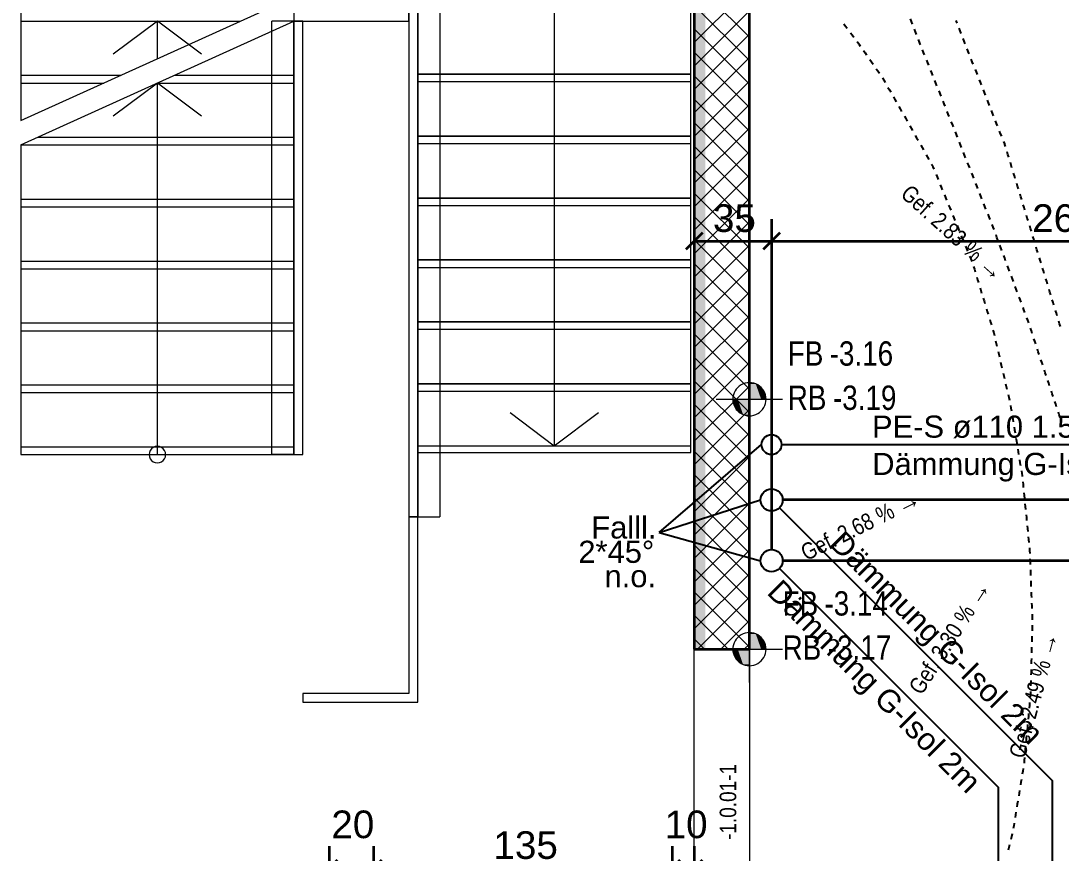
# Model space of a CAD drawing. Extents: x 885 to 2021, y 330 to 1122.
# Drawn here: x 1321.5 to 1415.6, y 648.6 to 723.8 of the extents above; entities that cross this region are included whole.
import ezdxf
from ezdxf.lldxf.tags import DXFTag

# ---------------------------------------------------------------- set-up
doc = ezdxf.new("R2010")
doc.units = 0
doc.layers.get('0').update_dxf_attribs({"lineweight": 25})
for name, color, linetype, lineweight in [('015 Innenwände Bauteilschraffuren Neu', 7, 'Continuous', 25), ('015 Innenwände Neu', 7, 'Continuous', 25), ('050 Geländer Neu', 7, 'Continuous', 25), ('055 Treppen Neu', 7, 'Continuous', 25), ('080 Raum Innen Kontur Neu', 7, 'Continuous', 25), ('111 Bemassung Ausführung Koten Neu', 7, 'Continuous', 25), ('160 Beschriftungen Ausführung Neu', 7, 'Continuous', 25), ('260 Kennzeichnung Sichtbeton Neu', 7, 'Continuous', 25)]:
    doc.layers.add(name, color=color, linetype=linetype, lineweight=lineweight)
for name, color, linetype, lineweight, true_color in [('S_Kaltwasser_Einlage', 3, 'fein_strichliert', 25, 0x00ff00), ('S_Regenwasser_Einlage', 7, 'fein_strichliert', 25, 0x0066cc), ('S_Schmutzwasser_Einlage', 7, 'fein_strichliert', 25, 0xcc6600), ('S_T_Mass_Einlage', 7, 'Continuous', 35, 0x0080ff), ('S_Text_Einlage', 7, 'Continuous', 25, 0x99ff99)]:
    doc.layers.add(name, color=color, linetype=linetype, lineweight=lineweight, true_color=true_color)
doc.styles.get("Standard").update_dxf_attribs({"font": 'arial.ttf'})
tags = doc.linetypes.add('fein_strichliert', pattern=[4, 1, -2, 1]).pattern_tags.tags
tags[8:9] = [DXFTag(74, 4), DXFTag(75, 0), DXFTag(340, '0'), DXFTag(46, 0.0), DXFTag(50, 0.0), DXFTag(44, 0.0), DXFTag(45, 0.0)]
tags[6:7] = [DXFTag(74, 4), DXFTag(75, 0), DXFTag(340, '0'), DXFTag(46, 0.0), DXFTag(50, 0.0), DXFTag(44, 0.0), DXFTag(45, 0.0)]
tags[4:5] = [DXFTag(74, 4), DXFTag(75, 0), DXFTag(340, '0'), DXFTag(46, 0.0), DXFTag(50, 0.0), DXFTag(44, 0.0), DXFTag(45, 0.0)]
tags = doc.linetypes.add('Strich 2_1mm', pattern=[0.003, 0.002, -0.001]).pattern_tags.tags
tags[6:7] = [DXFTag(74, 4), DXFTag(75, 0), DXFTag(340, '0'), DXFTag(46, 1.0), DXFTag(50, 0.0), DXFTag(44, 0.0), DXFTag(45, 0.0)]
tags[4:5] = [DXFTag(74, 4), DXFTag(75, 0), DXFTag(340, '0'), DXFTag(46, 1.0), DXFTag(50, 0.0), DXFTag(44, 0.0), DXFTag(45, 0.0)]
tags = doc.linetypes.add('Strichpunkt 1.5_0.75_0.75mm', pattern=[0.003, 0.0015, -0.00075, 0, -0.00075]).pattern_tags.tags
tags[10:11] = [DXFTag(74, 4), DXFTag(75, 0), DXFTag(340, '0'), DXFTag(46, 1.0), DXFTag(50, 0.0), DXFTag(44, 0.0), DXFTag(45, 0.0)]
tags[8:9] = [DXFTag(74, 4), DXFTag(75, 0), DXFTag(340, '0'), DXFTag(46, 1.0), DXFTag(50, 0.0), DXFTag(44, 0.0), DXFTag(45, 0.0)]
tags[6:7] = [DXFTag(74, 4), DXFTag(75, 0), DXFTag(340, '0'), DXFTag(46, 1.0), DXFTag(50, 0.0), DXFTag(44, 0.0), DXFTag(45, 0.0)]
tags[4:5] = [DXFTag(74, 4), DXFTag(75, 0), DXFTag(340, '0'), DXFTag(46, 1.0), DXFTag(50, 0.0), DXFTag(44, 0.0), DXFTag(45, 0.0)]
tags = doc.linetypes.add('Strichpunkt 3_1_1mm Achsen', pattern=[0.005, 0.003, -0.001, 0, -0.001]).pattern_tags.tags
tags[10:11] = [DXFTag(74, 4), DXFTag(75, 0), DXFTag(340, '0'), DXFTag(46, 1.0), DXFTag(50, 0.0), DXFTag(44, 0.0), DXFTag(45, 0.0)]
tags[8:9] = [DXFTag(74, 4), DXFTag(75, 0), DXFTag(340, '0'), DXFTag(46, 1.0), DXFTag(50, 0.0), DXFTag(44, 0.0), DXFTag(45, 0.0)]
tags[6:7] = [DXFTag(74, 4), DXFTag(75, 0), DXFTag(340, '0'), DXFTag(46, 1.0), DXFTag(50, 0.0), DXFTag(44, 0.0), DXFTag(45, 0.0)]
tags[4:5] = [DXFTag(74, 4), DXFTag(75, 0), DXFTag(340, '0'), DXFTag(46, 1.0), DXFTag(50, 0.0), DXFTag(44, 0.0), DXFTag(45, 0.0)]

# ---------------------------------------------------------------- blocks, each defined once
blk = doc.blocks.new('Referenz-A0T8DINEAL', base_point=(896.585, 372.187))
at = {"layer": '015 Innenwände Bauteilschraffuren Neu', "color": 0, "linetype": 'Continuous', "lineweight": 0, "ltscale": 0.0169}
for p, q in [((1387.378, 722.347), (1382.378, 727.347)), ((1382.378, 721.862), (1387.378, 726.862)), ((1387.378, 720.226), (1382.378, 725.226)), ((1382.378, 719.74), (1387.378, 724.74)), ((1387.378, 718.105), (1382.378, 723.105)), ((1382.378, 717.619), (1387.378, 722.619)), ((1387.378, 715.984), (1382.378, 720.984)), ((1382.378, 715.498), (1387.378, 720.498)), ((1387.378, 713.862), (1382.378, 718.862)), ((1382.378, 713.376), (1387.378, 718.376)), ((1387.378, 711.741), (1382.378, 716.741)), ((1382.378, 711.255), (1387.378, 716.255)), ((1387.378, 709.62), (1382.378, 714.62)), ((1382.378, 709.134), (1387.378, 714.134)), ((1387.378, 707.498), (1382.378, 712.498)), ((1382.378, 707.012), (1387.378, 712.012)), ((1387.378, 705.377), (1382.378, 710.377)), ((1382.378, 704.891), (1387.378, 709.891)), ((1387.378, 703.256), (1382.378, 708.256)), ((1382.378, 702.77), (1387.378, 707.77)), ((1387.378, 701.134), (1382.378, 706.134)), ((1382.378, 700.648), (1387.378, 705.648)), ((1387.378, 699.013), (1382.378, 704.013)), ((1382.378, 698.527), (1387.378, 703.527)), ((1387.378, 696.892), (1382.378, 701.892)), ((1382.378, 696.406), (1387.378, 701.406)), ((1387.378, 694.77), (1382.378, 699.77)), ((1382.378, 694.284), (1387.378, 699.284)), ((1387.378, 692.649), (1382.378, 697.649)), ((1382.378, 692.163), (1387.378, 697.163)), ((1387.378, 690.528), (1382.378, 695.528)), ((1382.378, 690.042), (1387.378, 695.042)), ((1387.378, 688.406), (1382.378, 693.406)), ((1382.378, 687.921), (1387.378, 692.921)), ((1387.378, 686.285), (1382.378, 691.285)), ((1382.378, 685.799), (1387.378, 690.799)), ((1387.378, 684.164), (1382.378, 689.164)), ((1382.378, 683.678), (1387.378, 688.678)), ((1387.378, 682.042), (1382.378, 687.042)), ((1382.378, 681.557), (1387.378, 686.557)), ((1387.378, 679.921), (1382.378, 684.921)), ((1382.378, 679.435), (1387.378, 684.435)), ((1387.378, 677.8), (1382.378, 682.8)), ((1382.378, 677.314), (1387.378, 682.314)), ((1387.378, 675.678), (1382.378, 680.678)), ((1382.378, 675.193), (1387.378, 680.193)), ((1387.378, 673.557), (1382.378, 678.557)), ((1382.378, 673.071), (1387.378, 678.071)), ((1387.378, 671.436), (1382.378, 676.436)), ((1382.378, 670.95), (1387.378, 675.95)), ((1387.378, 669.314), (1382.378, 674.314)), ((1382.378, 668.829), (1387.378, 673.829)), ((1387.378, 667.193), (1382.378, 672.193)), ((1382.674, 667.003), (1387.378, 671.707)), ((1385.447, 667.003), (1382.378, 670.072)), ((1384.795, 667.003), (1387.378, 669.586)), ((1383.326, 667.003), (1382.378, 667.951)), ((1386.916, 667.003), (1387.378, 667.465))]:
    blk.add_line(p, q, dxfattribs=at)
at = {"layer": '015 Innenwände Neu', "color": 0, "lineweight": 35}
for p, q in [((1387.378, 667.003), (1387.378, 758.203)), ((1382.378, 746.603), (1382.378, 667.003)), ((1382.378, 667.003), (1383.578, 667.003)), ((1383.578, 667.003), (1387.378, 667.003))]:
    blk.add_line(p, q, dxfattribs=at)
at = {"layer": '050 Geländer Neu', "color": 0, "linetype": 'Strichpunkt 1.5_0.75_0.75mm', "lineweight": 13, "ltscale": 0.002197}
for p, q in [((1346.178, 724.603), (1346.178, 723.803)), ((1356.578, 723.803), (1356.578, 724.603)), ((1356.578, 724.603), (1356.578, 678.978)), ((1357.378, 678.978), (1357.378, 724.603)), ((1346.178, 723.803), (1356.578, 723.803)), ((1356.578, 678.978), (1357.378, 678.978))]:
    blk.add_line(p, q, dxfattribs=at)
at = {"layer": '050 Geländer Neu', "color": 0, "linetype": 'Strichpunkt 1.5_0.75_0.75mm', "lineweight": 13, "ltscale": 0.0169}
for p, q in [((1357.378, 724.603), (1357.378, 678.978)), ((1359.378, 724.603), (1359.378, 678.978)), ((1356.578, 678.978), (1356.578, 663.003)), ((1357.378, 678.978), (1356.578, 678.978)), ((1357.378, 662.203), (1357.378, 678.978)), ((1357.378, 678.978), (1359.378, 678.978)), ((1356.578, 663.003), (1346.978, 663.003)), ((1346.978, 663.003), (1346.978, 662.203)), ((1346.978, 662.203), (1357.378, 662.203))]:
    blk.add_line(p, q, dxfattribs=at)
at = {"layer": '050 Geländer Neu', "color": 0, "lineweight": 13}
for p, q in [((1346.178, 723.803), (1344.178, 723.803)), ((1344.178, 684.603), (1344.178, 723.803)), ((1346.178, 684.603), (1346.178, 723.803)), ((1346.178, 684.603), (1344.178, 684.603))]:
    blk.add_line(p, q, dxfattribs=at)
at = {"layer": '050 Geländer Neu', "color": 0, "linetype": 'Continuous', "lineweight": 13, "ltscale": 0.0169}
for p, q in [((1346.978, 723.803), (1346.178, 723.803)), ((1346.178, 723.803), (1346.178, 684.603)), ((1346.978, 684.603), (1346.978, 723.803)), ((1346.178, 684.603), (1346.978, 684.603))]:
    blk.add_line(p, q, dxfattribs=at)
at = {"layer": '055 Treppen Neu', "color": 0, "linetype": 'Strichpunkt 3_1_1mm Achsen', "lineweight": 13, "ltscale": 0.0169}
for p, q in [((1321.478, 729.403), (1321.478, 723.803)), ((1321.478, 729.403), (1321.478, 714.799)), ((1357.378, 724.603), (1357.378, 685.403)), ((1357.378, 724.603), (1357.378, 719.003)), ((1369.728, 724.603), (1369.728, 719.003)), ((1382.078, 685.403), (1382.078, 724.603)), ((1382.078, 719.003), (1382.078, 724.603)), ((1321.478, 723.803), (1321.478, 718.203)), ((1321.478, 723.803), (1341.335, 723.803)), ((1333.828, 720.399), (1333.828, 723.803)), ((1357.378, 719.003), (1382.078, 719.003)), ((1357.378, 719.003), (1357.378, 713.403)), ((1382.078, 719.003), (1357.378, 719.003)), ((1369.728, 719.003), (1369.728, 691.003)), ((1382.078, 713.403), (1382.078, 719.003)), ((1321.478, 718.903), (1330.529, 718.903)), ((1321.478, 718.203), (1321.478, 714.799)), ((1321.478, 718.203), (1328.985, 718.203)), ((1382.078, 718.303), (1357.378, 718.303)), ((1382.078, 713.403), (1357.378, 713.403)), ((1357.378, 713.403), (1382.078, 713.403)), ((1357.378, 713.403), (1357.378, 707.803)), ((1382.078, 707.803), (1382.078, 713.403)), ((1382.078, 712.703), (1357.378, 712.703)), ((1357.378, 707.803), (1382.078, 707.803)), ((1382.078, 707.803), (1357.378, 707.803)), ((1357.378, 707.803), (1357.378, 702.203)), ((1382.078, 702.203), (1382.078, 707.803)), ((1382.078, 707.103), (1357.378, 707.103)), ((1357.378, 702.203), (1357.378, 696.603)), ((1357.378, 702.203), (1382.078, 702.203)), ((1382.078, 702.203), (1357.378, 702.203)), ((1382.078, 696.603), (1382.078, 702.203)), ((1382.078, 701.503), (1357.378, 701.503)), ((1357.378, 696.603), (1382.078, 696.603)), ((1357.378, 696.603), (1357.378, 691.003)), ((1382.078, 696.603), (1357.378, 696.603)), ((1382.078, 691.003), (1382.078, 696.603)), ((1382.078, 695.903), (1357.378, 695.903)), ((1357.378, 691.003), (1357.378, 684.803)), ((1382.078, 691.003), (1357.378, 691.003)), ((1357.378, 691.003), (1382.078, 691.003)), ((1369.728, 691.003), (1369.728, 685.403)), ((1382.078, 684.803), (1382.078, 691.003)), ((1382.078, 690.303), (1357.378, 690.303)), ((1357.378, 685.403), (1382.078, 685.403)), ((1357.378, 684.803), (1382.078, 684.803))]:
    blk.add_line(p, q, dxfattribs=at)
at = {"layer": '055 Treppen Neu', "color": 0, "lineweight": 13}
for p, q in [((1321.478, 714.799), (1346.178, 725.999)), ((1321.478, 712.603), (1346.178, 723.803)), ((1346.178, 718.203), (1346.178, 723.803)), ((1333.828, 718.203), (1329.828, 715.203)), ((1337.828, 715.203), (1333.828, 718.203)), ((1333.828, 690.203), (1333.828, 718.203)), ((1333.828, 718.203), (1346.178, 718.203)), ((1346.178, 712.603), (1346.178, 718.203)), ((1321.478, 712.603), (1321.478, 707.003)), ((1321.478, 712.603), (1346.178, 712.603)), ((1346.178, 707.003), (1346.178, 712.603)), ((1321.478, 707.003), (1346.178, 707.003)), ((1321.478, 707.003), (1321.478, 701.403)), ((1346.178, 701.403), (1346.178, 707.003)), ((1321.478, 701.403), (1321.478, 695.803)), ((1321.478, 701.403), (1346.178, 701.403)), ((1346.178, 695.803), (1346.178, 701.403)), ((1321.478, 695.803), (1346.178, 695.803)), ((1321.478, 695.803), (1321.478, 690.203)), ((1346.178, 690.203), (1346.178, 695.803)), ((1321.478, 690.203), (1346.178, 690.203)), ((1321.478, 690.203), (1321.478, 684.603)), ((1333.828, 684.603), (1333.828, 690.203)), ((1346.178, 684.603), (1346.178, 690.203)), ((1333.298, 685.133), (1333.179, 684.978)), ((1333.453, 685.252), (1333.298, 685.133)), ((1333.634, 685.327), (1333.453, 685.252)), ((1333.828, 685.353), (1333.634, 685.327)), ((1334.023, 685.327), (1333.828, 685.353)), ((1334.203, 685.252), (1334.023, 685.327)), ((1334.359, 685.133), (1334.203, 685.252)), ((1334.478, 684.978), (1334.359, 685.133)), ((1321.478, 684.603), (1346.178, 684.603)), ((1333.104, 684.797), (1333.078, 684.603)), ((1333.078, 684.603), (1333.104, 684.409)), ((1333.179, 684.978), (1333.104, 684.797)), ((1333.104, 684.409), (1333.179, 684.228)), ((1333.179, 684.228), (1333.298, 684.072)), ((1334.359, 684.072), (1334.478, 684.228)), ((1334.553, 684.797), (1334.478, 684.978)), ((1334.478, 684.228), (1334.553, 684.409)), ((1334.578, 684.603), (1334.553, 684.797)), ((1334.553, 684.409), (1334.578, 684.603)), ((1333.298, 684.072), (1333.453, 683.953)), ((1333.453, 683.953), (1333.634, 683.878)), ((1333.634, 683.878), (1333.828, 683.853)), ((1333.828, 683.853), (1334.023, 683.878)), ((1334.023, 683.878), (1334.203, 683.953)), ((1334.203, 683.953), (1334.359, 684.072))]:
    blk.add_line(p, q, dxfattribs=at)
at = {"layer": '055 Treppen Neu', "color": 0, "linetype": 'Strich 2_1mm', "lineweight": 13, "ltscale": 0.0169}
for p, q in [((1333.828, 723.803), (1329.828, 720.803)), ((1337.828, 720.803), (1333.828, 723.803)), ((1346.178, 684.603), (1346.178, 723.803)), ((1335.372, 718.903), (1346.178, 718.903)), ((1323.022, 713.303), (1346.178, 713.303)), ((1321.478, 712.603), (1321.478, 684.603)), ((1321.478, 707.703), (1346.178, 707.703)), ((1321.478, 702.103), (1346.178, 702.103)), ((1321.478, 696.503), (1346.178, 696.503)), ((1321.478, 690.903), (1346.178, 690.903)), ((1365.728, 688.403), (1369.728, 685.403)), ((1369.728, 685.403), (1373.728, 688.403)), ((1321.478, 685.303), (1346.178, 685.303)), ((1321.478, 684.603), (1346.178, 684.603))]:
    blk.add_line(p, q, dxfattribs=at)
at = {"layer": '080 Raum Innen Kontur Neu', "color": 0, "linetype": 'Continuous', "lineweight": 13, "ltscale": 0.0169}
for p, q in [((1387.378, 758.223), (1387.378, 628.603)), ((1382.378, 633.603), (1382.378, 749.603))]:
    blk.add_line(p, q, dxfattribs=at)
at = {"layer": '111 Bemassung Ausführung Koten Neu', "color": 0, "lineweight": 13}
for p, q in [((1387.378, 686.603), (1387.378, 692.603)), ((1387.378, 686.603), (1387.378, 692.603)), ((1384.378, 689.603), (1390.378, 689.603)), ((1384.378, 689.603), (1390.378, 689.603)), ((1387.378, 664.003), (1387.378, 670.003)), ((1387.378, 664.003), (1387.378, 670.003)), ((1384.378, 667.003), (1390.378, 667.003)), ((1384.378, 667.003), (1390.378, 667.003))]:
    blk.add_line(p, q, dxfattribs=at)
at = {"layer": '111 Bemassung Ausführung Koten Neu', "color": 0, "linetype": 'Continuous', "lineweight": 13, "ltscale": 0.0169}
for p, q in [((1386.465, 690.793), (1386.318, 690.663)), ((1386.465, 690.793), (1386.318, 690.663)), ((1386.628, 690.902), (1386.465, 690.793)), ((1386.628, 690.902), (1386.465, 690.793)), ((1386.804, 690.989), (1386.628, 690.902)), ((1386.804, 690.989), (1386.628, 690.902)), ((1386.99, 691.052), (1386.804, 690.989)), ((1386.99, 691.052), (1386.804, 690.989)), ((1387.183, 691.09), (1386.99, 691.052)), ((1387.183, 691.09), (1386.99, 691.052)), ((1387.378, 691.103), (1387.183, 691.09)), ((1387.378, 691.103), (1387.183, 691.09)), ((1387.574, 691.09), (1387.378, 691.103)), ((1387.574, 691.09), (1387.378, 691.103)), ((1387.767, 691.052), (1387.574, 691.09)), ((1387.767, 691.052), (1387.574, 691.09)), ((1387.952, 690.989), (1387.767, 691.052)), ((1387.952, 690.989), (1387.767, 691.052)), ((1388.128, 690.902), (1387.952, 690.989)), ((1388.128, 690.902), (1387.952, 690.989)), ((1388.292, 690.793), (1388.128, 690.902)), ((1388.292, 690.793), (1388.128, 690.902)), ((1388.439, 690.663), (1388.292, 690.793)), ((1388.439, 690.663), (1388.292, 690.793)), ((1385.891, 689.799), (1385.878, 689.603)), ((1385.891, 689.799), (1385.878, 689.603)), ((1385.929, 689.991), (1385.891, 689.799)), ((1385.929, 689.991), (1385.891, 689.799)), ((1385.993, 690.177), (1385.929, 689.991)), ((1385.993, 690.177), (1385.929, 689.991)), ((1386.079, 690.353), (1385.993, 690.177)), ((1386.079, 690.353), (1385.993, 690.177)), ((1386.188, 690.516), (1386.079, 690.353)), ((1386.188, 690.516), (1386.079, 690.353)), ((1386.318, 690.663), (1386.188, 690.516)), ((1386.318, 690.663), (1386.188, 690.516)), ((1388.568, 690.516), (1388.439, 690.663)), ((1388.568, 690.516), (1388.439, 690.663)), ((1388.677, 690.353), (1388.568, 690.516)), ((1388.677, 690.353), (1388.568, 690.516)), ((1388.764, 690.177), (1388.677, 690.353)), ((1388.764, 690.177), (1388.677, 690.353)), ((1388.827, 689.991), (1388.764, 690.177)), ((1388.827, 689.991), (1388.764, 690.177)), ((1388.866, 689.799), (1388.827, 689.991)), ((1388.866, 689.799), (1388.827, 689.991)), ((1388.878, 689.603), (1388.866, 689.799)), ((1388.878, 689.603), (1388.866, 689.799)), ((1385.878, 689.603), (1385.891, 689.407)), ((1385.878, 689.603), (1385.891, 689.407)), ((1385.891, 689.407), (1385.929, 689.215)), ((1385.891, 689.407), (1385.929, 689.215)), ((1385.929, 689.215), (1385.993, 689.029)), ((1385.929, 689.215), (1385.993, 689.029)), ((1385.993, 689.029), (1386.079, 688.853)), ((1385.993, 689.029), (1386.079, 688.853)), ((1386.079, 688.853), (1386.188, 688.69)), ((1386.079, 688.853), (1386.188, 688.69)), ((1388.568, 688.69), (1388.677, 688.853)), ((1388.568, 688.69), (1388.677, 688.853)), ((1388.677, 688.853), (1388.764, 689.029)), ((1388.677, 688.853), (1388.764, 689.029)), ((1388.764, 689.029), (1388.827, 689.215)), ((1388.764, 689.029), (1388.827, 689.215)), ((1388.827, 689.215), (1388.866, 689.407)), ((1388.827, 689.215), (1388.866, 689.407)), ((1388.866, 689.407), (1388.878, 689.603)), ((1388.866, 689.407), (1388.878, 689.603)), ((1386.188, 688.69), (1386.318, 688.542)), ((1386.188, 688.69), (1386.318, 688.542)), ((1386.318, 688.542), (1386.465, 688.413)), ((1386.318, 688.542), (1386.465, 688.413)), ((1386.465, 688.413), (1386.628, 688.304)), ((1386.465, 688.413), (1386.628, 688.304)), ((1386.628, 688.304), (1386.804, 688.217)), ((1386.628, 688.304), (1386.804, 688.217)), ((1386.804, 688.217), (1386.99, 688.154)), ((1386.804, 688.217), (1386.99, 688.154)), ((1386.99, 688.154), (1387.183, 688.116)), ((1386.99, 688.154), (1387.183, 688.116)), ((1387.183, 688.116), (1387.378, 688.103)), ((1387.183, 688.116), (1387.378, 688.103)), ((1387.378, 688.103), (1387.574, 688.116)), ((1387.378, 688.103), (1387.574, 688.116)), ((1387.574, 688.116), (1387.767, 688.154)), ((1387.574, 688.116), (1387.767, 688.154)), ((1387.767, 688.154), (1387.952, 688.217)), ((1387.767, 688.154), (1387.952, 688.217)), ((1387.952, 688.217), (1388.128, 688.304)), ((1387.952, 688.217), (1388.128, 688.304)), ((1388.128, 688.304), (1388.292, 688.413)), ((1388.128, 688.304), (1388.292, 688.413)), ((1388.292, 688.413), (1388.439, 688.542)), ((1388.292, 688.413), (1388.439, 688.542)), ((1388.439, 688.542), (1388.568, 688.69)), ((1388.439, 688.542), (1388.568, 688.69)), ((1386.465, 668.193), (1386.318, 668.063)), ((1386.465, 668.193), (1386.318, 668.063)), ((1386.628, 668.302), (1386.465, 668.193)), ((1386.628, 668.302), (1386.465, 668.193)), ((1386.804, 668.389), (1386.628, 668.302)), ((1386.804, 668.389), (1386.628, 668.302)), ((1386.99, 668.452), (1386.804, 668.389)), ((1386.99, 668.452), (1386.804, 668.389)), ((1387.183, 668.49), (1386.99, 668.452)), ((1387.183, 668.49), (1386.99, 668.452)), ((1387.378, 668.503), (1387.183, 668.49)), ((1387.378, 668.503), (1387.183, 668.49)), ((1387.574, 668.49), (1387.378, 668.503)), ((1387.574, 668.49), (1387.378, 668.503)), ((1387.767, 668.452), (1387.574, 668.49)), ((1387.767, 668.452), (1387.574, 668.49)), ((1387.952, 668.389), (1387.767, 668.452)), ((1387.952, 668.389), (1387.767, 668.452)), ((1388.128, 668.302), (1387.952, 668.389)), ((1388.128, 668.302), (1387.952, 668.389)), ((1388.292, 668.193), (1388.128, 668.302)), ((1388.292, 668.193), (1388.128, 668.302)), ((1388.439, 668.063), (1388.292, 668.193)), ((1388.439, 668.063), (1388.292, 668.193)), ((1385.891, 667.199), (1385.878, 667.003)), ((1385.891, 667.199), (1385.878, 667.003)), ((1385.929, 667.391), (1385.891, 667.199)), ((1385.929, 667.391), (1385.891, 667.199)), ((1385.993, 667.577), (1385.929, 667.391)), ((1385.993, 667.577), (1385.929, 667.391)), ((1386.079, 667.753), (1385.993, 667.577)), ((1386.079, 667.753), (1385.993, 667.577)), ((1386.188, 667.916), (1386.079, 667.753)), ((1386.188, 667.916), (1386.079, 667.753)), ((1386.318, 668.063), (1386.188, 667.916)), ((1386.318, 668.063), (1386.188, 667.916)), ((1388.568, 667.916), (1388.439, 668.063)), ((1388.568, 667.916), (1388.439, 668.063)), ((1388.677, 667.753), (1388.568, 667.916)), ((1388.677, 667.753), (1388.568, 667.916)), ((1388.764, 667.577), (1388.677, 667.753)), ((1388.764, 667.577), (1388.677, 667.753)), ((1388.827, 667.391), (1388.764, 667.577)), ((1388.827, 667.391), (1388.764, 667.577)), ((1388.866, 667.199), (1388.827, 667.391)), ((1388.866, 667.199), (1388.827, 667.391)), ((1388.878, 667.003), (1388.866, 667.199)), ((1388.878, 667.003), (1388.866, 667.199)), ((1385.878, 667.003), (1385.891, 666.807)), ((1385.878, 667.003), (1385.891, 666.807)), ((1385.891, 666.807), (1385.929, 666.615)), ((1385.891, 666.807), (1385.929, 666.615)), ((1385.929, 666.615), (1385.993, 666.429)), ((1385.929, 666.615), (1385.993, 666.429)), ((1385.993, 666.429), (1386.079, 666.253)), ((1385.993, 666.429), (1386.079, 666.253)), ((1386.079, 666.253), (1386.188, 666.09)), ((1386.079, 666.253), (1386.188, 666.09)), ((1388.568, 666.09), (1388.677, 666.253)), ((1388.568, 666.09), (1388.677, 666.253)), ((1388.677, 666.253), (1388.764, 666.429)), ((1388.677, 666.253), (1388.764, 666.429)), ((1388.764, 666.429), (1388.827, 666.615)), ((1388.764, 666.429), (1388.827, 666.615)), ((1388.827, 666.615), (1388.866, 666.807)), ((1388.827, 666.615), (1388.866, 666.807)), ((1388.866, 666.807), (1388.878, 667.003)), ((1388.866, 666.807), (1388.878, 667.003)), ((1386.188, 666.09), (1386.318, 665.942)), ((1386.188, 666.09), (1386.318, 665.942)), ((1386.318, 665.942), (1386.465, 665.813)), ((1386.318, 665.942), (1386.465, 665.813)), ((1386.465, 665.813), (1386.628, 665.704)), ((1386.465, 665.813), (1386.628, 665.704)), ((1386.628, 665.704), (1386.804, 665.617)), ((1386.628, 665.704), (1386.804, 665.617)), ((1386.804, 665.617), (1386.99, 665.554)), ((1386.804, 665.617), (1386.99, 665.554)), ((1386.99, 665.554), (1387.183, 665.516)), ((1386.99, 665.554), (1387.183, 665.516)), ((1387.183, 665.516), (1387.378, 665.503)), ((1387.183, 665.516), (1387.378, 665.503)), ((1387.378, 665.503), (1387.574, 665.516)), ((1387.378, 665.503), (1387.574, 665.516)), ((1387.574, 665.516), (1387.767, 665.554)), ((1387.574, 665.516), (1387.767, 665.554)), ((1387.767, 665.554), (1387.952, 665.617)), ((1387.767, 665.554), (1387.952, 665.617)), ((1387.952, 665.617), (1388.128, 665.704)), ((1387.952, 665.617), (1388.128, 665.704)), ((1388.128, 665.704), (1388.292, 665.813)), ((1388.128, 665.704), (1388.292, 665.813)), ((1388.292, 665.813), (1388.439, 665.942)), ((1388.292, 665.813), (1388.439, 665.942)), ((1388.439, 665.942), (1388.568, 666.09)), ((1388.439, 665.942), (1388.568, 666.09))]:
    blk.add_line(p, q, dxfattribs=at)
at = {"layer": '111 Bemassung Ausführung Koten Neu', "color": 0, "linetype": 'Continuous', "lineweight": 0, "ltscale": 0.0169}
for points in [[(1387.378, 689.603), (1387.952, 689.603), (1387.378, 691.103)], [(1387.952, 690.989), (1387.422, 690.989), (1387.378, 691.103)], [(1387.952, 689.603), (1387.952, 690.989), (1387.422, 690.989)], [(1387.952, 689.603), (1388.439, 689.603), (1387.952, 690.989)], [(1388.439, 690.663), (1388.067, 690.663), (1387.952, 690.989)], [(1388.439, 689.603), (1388.439, 690.663), (1388.067, 690.663)], [(1388.439, 689.603), (1388.764, 689.603), (1388.439, 690.663)], [(1388.764, 690.177), (1388.588, 690.177), (1388.439, 690.663)], [(1388.764, 689.603), (1388.764, 690.177), (1388.588, 690.177)], [(1388.764, 689.603), (1388.878, 689.603), (1388.764, 690.177)], [(1385.993, 689.029), (1385.993, 689.603), (1385.878, 689.603)], [(1386.169, 689.029), (1385.993, 689.029), (1385.993, 689.603)], [(1386.318, 688.542), (1386.318, 689.603), (1385.993, 689.603)], [(1386.318, 688.542), (1386.169, 689.029), (1385.993, 689.029)], [(1386.69, 688.542), (1386.318, 688.542), (1386.318, 689.603)], [(1386.804, 688.217), (1386.804, 689.603), (1386.318, 689.603)], [(1387.335, 688.217), (1386.804, 688.217), (1386.804, 689.603)], [(1387.378, 688.103), (1387.378, 689.603), (1386.804, 689.603)], [(1386.804, 688.217), (1386.69, 688.542), (1386.318, 688.542)], [(1387.378, 688.103), (1387.335, 688.217), (1386.804, 688.217)], [(1387.378, 667.003), (1387.952, 667.003), (1387.378, 668.503)], [(1387.952, 668.389), (1387.422, 668.389), (1387.378, 668.503)], [(1387.952, 667.003), (1387.952, 668.389), (1387.422, 668.389)], [(1387.952, 667.003), (1388.439, 667.003), (1387.952, 668.389)], [(1388.439, 668.063), (1388.067, 668.063), (1387.952, 668.389)], [(1388.439, 667.003), (1388.439, 668.063), (1388.067, 668.063)], [(1388.439, 667.003), (1388.764, 667.003), (1388.439, 668.063)], [(1388.764, 667.577), (1388.588, 667.577), (1388.439, 668.063)], [(1388.764, 667.003), (1388.764, 667.577), (1388.588, 667.577)], [(1388.764, 667.003), (1388.878, 667.003), (1388.764, 667.577)], [(1385.993, 666.429), (1385.993, 667.003), (1385.878, 667.003)], [(1386.169, 666.429), (1385.993, 666.429), (1385.993, 667.003)], [(1386.318, 665.942), (1386.318, 667.003), (1385.993, 667.003)], [(1386.318, 665.942), (1386.169, 666.429), (1385.993, 666.429)], [(1386.69, 665.942), (1386.318, 665.942), (1386.318, 667.003)], [(1386.804, 665.617), (1386.804, 667.003), (1386.318, 667.003)], [(1387.335, 665.617), (1386.804, 665.617), (1386.804, 667.003)], [(1387.378, 665.503), (1387.378, 667.003), (1386.804, 667.003)], [(1386.804, 665.617), (1386.69, 665.942), (1386.318, 665.942)], [(1387.378, 665.503), (1387.335, 665.617), (1386.804, 665.617)]]:
    blk.add_solid(points, dxfattribs=at)
at = {"layer": '260 Kennzeichnung Sichtbeton Neu', "color": 0, "linetype": 'Continuous', "lineweight": 0, "ltscale": 0.0169}
for points in [[(1382.378, 667.003), (1383.378, 667.003), (1382.378, 746.603)], [(1383.378, 667.003), (1383.378, 746.603), (1382.378, 746.603)]]:
    blk.add_solid(points, dxfattribs=at)
at = {"layer": '111 Bemassung Ausführung Koten Neu', "color": 0, "linetype": 'Continuous', "lineweight": 13, "ltscale": 0.002197, "char_height": 2.2, "attachment_point": 1}
for s, insert in [('{\\fArial Narrow;FB}', (1390.846, 694.842)), ('{\\fArial Narrow;-3.16}', (1394.634, 694.842)), ('{\\fArial Narrow;RB}', (1390.846, 690.842)), ('{\\fArial Narrow;-3.19}', (1394.931, 690.842)), ('{\\fArial Narrow;FB}', (1390.378, 672.242)), ('{\\fArial Narrow;-3.14}', (1394.166, 672.242)), ('{\\fArial Narrow;RB}', (1390.378, 668.242)), ('{\\fArial Narrow;-3.17}', (1394.463, 668.242))]:
    blk.add_mtext(s, dxfattribs=dict(at, insert=insert))
at = {"layer": '160 Beschriftungen Ausführung Neu', "color": 0, "linetype": 'Continuous', "lineweight": 13, "ltscale": 0.0169, "attachment_point": 1}
for s, insert, char_height, rotation in [('{\\fArial Narrow;Gef.}', (1401.958, 709.128), 1.5, 317.93946), ('{\\fArial Narrow;2.83}', (1404.691, 706.662), 1.5, 317.93946), ('{\\fArial Narrow;%}', (1407.562, 704.071), 1.5, 317.93946), ('{\\fArial;→}', (1409.057, 702.752), 1.54412, 317.93946), ('{\\fArial;→}', (1400.387, 680.562), 1.54177, 26.40948), ('{\\fArial Narrow;%}', (1398.611, 679.657), 1.5, 26.40948), ('{\\fArial Narrow;2.68}', (1395.147, 677.936), 1.5, 26.40948), ('{\\fArial Narrow;Gef.}', (1391.85, 676.299), 1.5, 26.40948), ('{\\fArial;→}', (1406.827, 671.625), 1.54177, 57.35408), ('{\\fArial Narrow;%}', (1405.769, 669.936), 1.5, 57.35408), ('{\\fArial Narrow;3.30}', (1403.694, 666.697), 1.5, 57.35408), ('{\\fArial;→}', (1413.305, 666.642), 1.54177, 74.83877), ('{\\fArial Narrow;Gef.}', (1401.697, 663.58), 1.5, 57.35408), ('{\\fArial Narrow;%}', (1412.804, 664.713), 1.5, 74.83877), ('{\\fArial Narrow;2.49}', (1411.793, 660.98), 1.5, 74.83877), ('{\\fArial Narrow;Gef.}', (1410.83, 657.427), 1.5, 74.83877), ('{\\fArial Narrow;-1.0.01-1}', (1384.688, 649.748), 1.5, 90)]:
    blk.add_mtext(s, dxfattribs=dict(at, insert=insert, char_height=char_height, rotation=rotation))
blk = doc.blocks.new('Polylinie-A0T8DINKAL', base_point=(1390.278, 505.603))
at = {"color": 0, "lineweight": -2}
blk.add_line((1390.278, 685.503), (1482.872, 685.503), dxfattribs=at)
blk = doc.blocks.new('Polylinie-A0T8DIOKAL', base_point=(1390.085, 631.938))
at = {"color": 0, "lineweight": -2}
for p, q in [((1390.085, 679.796), (1414.758, 655.124)), ((1414.758, 655.124), (1414.758, 631.938))]:
    blk.add_line(p, q, dxfattribs=at)
blk = doc.blocks.new('Abwassersammelpunkt (Zentrale)-A0T8DIOQAL', base_point=(1388.478, 684.603))
at = {"color": 0, "linetype": 'ByBlock', "lineweight": -2, "ltscale": 0.25}
blk.add_circle((1389.378, 685.503), 0.9, dxfattribs=at)
blk = doc.blocks.new('Abwassersammelpunkt (Zentrale)-A0T8DIPEAL', base_point=(1388.378, 674.003))
at = {"color": 0, "linetype": 'ByBlock', "lineweight": -2, "ltscale": 0.25}
blk.add_circle((1389.378, 675.003), 1, dxfattribs=at)
blk = doc.blocks.new('Polylinie-A0T8DIPIAL', base_point=(1390.085, 627.045))
at = {"color": 0, "lineweight": -2}
for p, q in [((1390.085, 674.296), (1409.865, 654.516)), ((1409.865, 654.516), (1409.865, 627.045))]:
    blk.add_line(p, q, dxfattribs=at)
blk = doc.blocks.new('Teilstrecke-A0T8DIPYAL', base_point=(1383.878, 613.099))
at = {"color": 0, "linetype": 'Continuous', "lineweight": -2}
for p, q in [((1402.045, 723.767), (1401.956, 724)), ((1402.135, 723.534), (1402.045, 723.767)), ((1402.405, 722.834), (1402.315, 723.067)), ((1402.494, 722.6), (1402.405, 722.834)), ((1402.764, 721.9), (1402.674, 722.134)), ((1402.831, 721.725), (1402.764, 721.9)), ((1402.854, 721.667), (1402.831, 721.725)), ((1403.133, 720.971), (1403.04, 721.203)), ((1403.226, 720.739), (1403.133, 720.971)), ((1403.504, 720.043), (1403.412, 720.275)), ((1403.597, 719.811), (1403.504, 720.043)), ((1403.876, 719.114), (1403.783, 719.346)), ((1403.969, 718.882), (1403.876, 719.114)), ((1404.247, 718.186), (1404.154, 718.418)), ((1404.34, 717.954), (1404.247, 718.186)), ((1404.619, 717.257), (1404.526, 717.489)), ((1404.712, 717.025), (1404.619, 717.257)), ((1404.99, 716.329), (1404.897, 716.561)), ((1405.083, 716.097), (1404.99, 716.329)), ((1405.362, 715.4), (1405.269, 715.632)), ((1405.454, 715.168), (1405.362, 715.4)), ((1405.733, 714.472), (1405.64, 714.704)), ((1405.826, 714.24), (1405.733, 714.472)), ((1406.104, 713.543), (1406.012, 713.775)), ((1406.137, 713.462), (1406.104, 713.543)), ((1406.197, 713.311), (1406.137, 713.462)), ((1406.473, 712.614), (1406.381, 712.846)), ((1406.565, 712.381), (1406.473, 712.614)), ((1406.841, 711.684), (1406.749, 711.916)), ((1406.933, 711.451), (1406.841, 711.684)), ((1407.209, 710.754), (1407.117, 710.987)), ((1407.301, 710.522), (1407.209, 710.754)), ((1407.577, 709.824), (1407.485, 710.057)), ((1407.669, 709.592), (1407.577, 709.824)), ((1407.945, 708.895), (1407.853, 709.127)), ((1408.037, 708.662), (1407.945, 708.895)), ((1408.313, 707.965), (1408.221, 708.197)), ((1408.405, 707.732), (1408.313, 707.965)), ((1408.681, 707.035), (1408.589, 707.267)), ((1408.773, 706.803), (1408.681, 707.035)), ((1409.049, 706.105), (1408.957, 706.338)), ((1409.141, 705.873), (1409.049, 706.105)), ((1409.418, 705.175), (1409.325, 705.408)), ((1409.418, 705.173), (1409.418, 705.175)), ((1409.505, 704.941), (1409.418, 705.173)), ((1409.767, 704.238), (1409.68, 704.473)), ((1409.854, 704.004), (1409.767, 704.238)), ((1410.116, 703.301), (1410.029, 703.536)), ((1410.204, 703.067), (1410.116, 703.301)), ((1410.466, 702.364), (1410.378, 702.599)), ((1410.553, 702.13), (1410.466, 702.364)), ((1410.815, 701.427), (1410.728, 701.662)), ((1410.902, 701.193), (1410.815, 701.427)), ((1411.164, 700.49), (1411.077, 700.725)), ((1411.252, 700.256), (1411.164, 700.49)), ((1411.514, 699.553), (1411.426, 699.788)), ((1411.601, 699.319), (1411.514, 699.553)), ((1411.863, 698.617), (1411.776, 698.851)), ((1411.95, 698.382), (1411.863, 698.617)), ((1412.212, 697.68), (1412.125, 697.914)), ((1412.3, 697.445), (1412.212, 697.68)), ((1412.554, 696.764), (1412.474, 696.977)), ((1412.561, 696.742), (1412.554, 696.764)), ((1412.64, 696.505), (1412.561, 696.742)), ((1412.877, 695.793), (1412.798, 696.031)), ((1412.955, 695.556), (1412.877, 695.793)), ((1413.192, 694.844), (1413.113, 695.082)), ((1413.271, 694.607), (1413.192, 694.844)), ((1413.508, 693.895), (1413.429, 694.133)), ((1413.586, 693.658), (1413.508, 693.895)), ((1413.823, 692.947), (1413.744, 693.184)), ((1413.902, 692.709), (1413.823, 692.947)), ((1414.139, 691.998), (1414.06, 692.235)), ((1414.217, 691.76), (1414.139, 691.998)), ((1414.454, 691.049), (1414.375, 691.286)), ((1414.533, 690.811), (1414.454, 691.049)), ((1414.77, 690.1), (1414.691, 690.337)), ((1414.848, 689.863), (1414.77, 690.1)), ((1415.085, 689.151), (1415.006, 689.388)), ((1415.164, 688.914), (1415.085, 689.151)), ((1415.401, 688.202), (1415.322, 688.439)), ((1415.421, 688.14), (1415.401, 688.202)), ((1415.471, 687.962), (1415.421, 688.14))]:
    blk.add_line(p, q, dxfattribs=at)
blk = doc.blocks.new('Teilstrecke-A0T8DIQ8AL', base_point=(1153.104, 607.702))
at = {"color": 0, "linetype": 'Continuous', "lineweight": -2}
for p, q in [((1395.926, 723.559), (1396.075, 723.358)), ((1396.075, 723.358), (1396.223, 723.156)), ((1396.52, 722.754), (1396.669, 722.553)), ((1396.669, 722.553), (1396.817, 722.352)), ((1397.114, 721.95), (1397.262, 721.748)), ((1397.262, 721.748), (1397.318, 721.673)), ((1397.318, 721.673), (1397.408, 721.545)), ((1397.695, 721.136), (1397.839, 720.931)), ((1397.839, 720.931), (1397.982, 720.727)), ((1398.27, 720.317), (1398.413, 720.113)), ((1398.413, 720.113), (1398.557, 719.908)), ((1398.844, 719.499), (1398.988, 719.294)), ((1398.988, 719.294), (1399.132, 719.09)), ((1399.416, 718.679), (1399.54, 718.462)), ((1399.54, 718.462), (1399.663, 718.244)), ((1399.91, 717.809), (1400.034, 717.592)), ((1400.034, 717.592), (1400.157, 717.375)), ((1400.404, 716.94), (1400.528, 716.723)), ((1400.528, 716.723), (1400.651, 716.505)), ((1400.898, 716.07), (1401.021, 715.853)), ((1401.021, 715.853), (1401.145, 715.636)), ((1401.392, 715.201), (1401.515, 714.983)), ((1401.515, 714.983), (1401.639, 714.766)), ((1401.886, 714.331), (1402.009, 714.114)), ((1402.009, 714.114), (1402.133, 713.896)), ((1402.38, 713.462), (1402.503, 713.244)), ((1402.503, 713.244), (1402.626, 713.027)), ((1402.873, 712.592), (1402.997, 712.375)), ((1402.997, 712.375), (1403.12, 712.157)), ((1403.367, 711.723), (1403.491, 711.505)), ((1403.491, 711.505), (1403.614, 711.288)), ((1403.861, 710.853), (1403.926, 710.74)), ((1403.926, 710.74), (1403.971, 710.629)), ((1403.971, 710.629), (1404.066, 710.398)), ((1404.256, 709.935), (1404.351, 709.704)), ((1404.351, 709.704), (1404.446, 709.473)), ((1404.636, 709.01), (1404.731, 708.779)), ((1404.731, 708.779), (1404.826, 708.548)), ((1405.016, 708.085), (1405.111, 707.854)), ((1405.111, 707.854), (1405.206, 707.623)), ((1405.396, 707.161), (1405.491, 706.929)), ((1405.491, 706.929), (1405.587, 706.698)), ((1405.777, 706.236), (1405.872, 706.004)), ((1405.872, 706.004), (1405.967, 705.773)), ((1406.157, 705.311), (1406.252, 705.079)), ((1406.252, 705.079), (1406.347, 704.848)), ((1406.537, 704.386), (1406.632, 704.155)), ((1406.632, 704.155), (1406.727, 703.923)), ((1406.917, 703.461), (1407.012, 703.23)), ((1407.012, 703.23), (1407.107, 702.998)), ((1407.297, 702.536), (1407.392, 702.305)), ((1407.392, 702.305), (1407.487, 702.073)), ((1407.647, 701.6), (1407.721, 701.361)), ((1407.721, 701.361), (1407.794, 701.122)), ((1407.94, 700.644), (1408.014, 700.405)), ((1408.014, 700.405), (1408.087, 700.166)), ((1408.233, 699.688), (1408.306, 699.449)), ((1408.306, 699.449), (1408.38, 699.21)), ((1408.526, 698.732), (1408.599, 698.493)), ((1408.599, 698.493), (1408.673, 698.254)), ((1408.819, 697.776), (1408.892, 697.537)), ((1408.892, 697.537), (1408.965, 697.298)), ((1409.112, 696.82), (1409.185, 696.581)), ((1409.185, 696.581), (1409.258, 696.341)), ((1409.405, 695.863), (1409.456, 695.697)), ((1409.456, 695.697), (1409.473, 695.623)), ((1409.473, 695.623), (1409.53, 695.38)), ((1409.643, 694.893), (1409.7, 694.649)), ((1409.7, 694.649), (1409.757, 694.406)), ((1409.87, 693.919), (1409.927, 693.675)), ((1409.927, 693.675), (1409.984, 693.432)), ((1410.097, 692.945), (1410.154, 692.701)), ((1410.154, 692.701), (1410.211, 692.458)), ((1410.324, 691.971), (1410.381, 691.727)), ((1410.381, 691.727), (1410.438, 691.484)), ((1410.551, 690.997), (1410.608, 690.754)), ((1410.608, 690.754), (1410.665, 690.51)), ((1410.778, 690.023), (1410.835, 689.78)), ((1410.835, 689.78), (1410.892, 689.536)), ((1410.991, 689.046), (1411.032, 688.8)), ((1411.032, 688.8), (1411.073, 688.553)), ((1411.155, 688.06), (1411.196, 687.813)), ((1411.196, 687.813), (1411.236, 687.567)), ((1411.318, 687.073), (1411.359, 686.827)), ((1411.359, 686.827), (1411.4, 686.58)), ((1411.481, 686.087), (1411.522, 685.84)), ((1411.522, 685.84), (1411.563, 685.594)), ((1411.645, 685.1), (1411.686, 684.854)), ((1411.686, 684.854), (1411.726, 684.607)), ((1411.808, 684.114), (1411.849, 683.867)), ((1411.849, 683.867), (1411.89, 683.62)), ((1411.972, 683.127), (1412.012, 682.88)), ((1412.012, 682.88), (1412.042, 682.701)), ((1412.042, 682.701), (1412.049, 682.633)), ((1412.099, 682.136), (1412.125, 681.887)), ((1412.125, 681.887), (1412.15, 681.638)), ((1412.2, 681.141), (1412.225, 680.892)), ((1412.225, 680.892), (1412.25, 680.643)), ((1412.301, 680.146), (1412.326, 679.897)), ((1412.326, 679.897), (1412.351, 679.649)), ((1412.402, 679.151), (1412.427, 678.902)), ((1412.427, 678.902), (1412.452, 678.654)), ((1412.502, 678.156), (1412.528, 677.907)), ((1412.528, 677.907), (1412.553, 677.659)), ((1412.603, 677.161), (1412.628, 676.913)), ((1412.628, 676.913), (1412.654, 676.664)), ((1412.704, 676.166), (1412.713, 676.076)), ((1412.713, 676.076), (1412.719, 675.917)), ((1412.719, 675.917), (1412.729, 675.667)), ((1412.748, 675.167), (1412.757, 674.918)), ((1412.757, 674.918), (1412.767, 674.668)), ((1412.786, 674.168), (1412.795, 673.918)), ((1412.795, 673.918), (1412.805, 673.669)), ((1412.824, 673.169), (1412.833, 672.919)), ((1412.833, 672.919), (1412.843, 672.669)), ((1412.862, 672.17), (1412.871, 671.92)), ((1412.871, 671.92), (1412.881, 671.67)), ((1412.9, 671.17), (1412.909, 670.921)), ((1412.909, 670.921), (1412.919, 670.671)), ((1412.938, 670.171), (1412.947, 669.921)), ((1412.947, 669.921), (1412.957, 669.671)), ((1412.957, 669.172), (1412.951, 668.922)), ((1412.931, 668.172), (1412.925, 667.922)), ((1412.951, 668.922), (1412.944, 668.672)), ((1412.905, 667.172), (1412.899, 666.922)), ((1412.925, 667.922), (1412.918, 667.672)), ((1412.899, 666.922), (1412.892, 666.673)), ((1412.873, 665.923), (1412.866, 665.673)), ((1412.879, 666.173), (1412.873, 665.923)), ((1412.846, 664.923), (1412.84, 664.673)), ((1412.853, 665.173), (1412.846, 664.923)), ((1412.82, 663.923), (1412.814, 663.674)), ((1412.827, 664.173), (1412.82, 663.923)), ((1412.794, 662.922), (1412.771, 662.675)), ((1412.801, 663.174), (1412.794, 662.924)), ((1412.794, 662.924), (1412.794, 662.922)), ((1412.701, 661.928), (1412.678, 661.679)), ((1412.724, 662.177), (1412.701, 661.928)), ((1412.608, 660.932), (1412.585, 660.684)), ((1412.631, 661.181), (1412.608, 660.932)), ((1412.515, 659.937), (1412.492, 659.688)), ((1412.538, 660.186), (1412.515, 659.937)), ((1412.422, 658.941), (1412.399, 658.692)), ((1412.445, 659.19), (1412.422, 658.941)), ((1412.329, 657.945), (1412.306, 657.697)), ((1412.352, 658.194), (1412.329, 657.945)), ((1412.236, 656.95), (1412.213, 656.701)), ((1412.259, 657.199), (1412.236, 656.95)), ((1412.102, 655.96), (1412.061, 655.713)), ((1412.143, 656.206), (1412.102, 655.96)), ((1411.938, 654.973), (1411.897, 654.726)), ((1411.979, 655.22), (1411.938, 654.973)), ((1411.774, 653.987), (1411.733, 653.74)), ((1411.815, 654.233), (1411.774, 653.987)), ((1411.65, 653.247), (1411.609, 653)), ((1411.486, 652.26), (1411.445, 652.014)), ((1411.609, 653), (1411.568, 652.754)), ((1411.322, 651.274), (1411.281, 651.027)), ((1411.445, 652.014), (1411.404, 651.767)), ((1411.152, 650.289), (1411.092, 650.046)), ((1411.281, 651.027), (1411.24, 650.781)), ((1410.911, 649.318), (1410.851, 649.076)), ((1411.092, 650.046), (1411.032, 649.803)), ((1410.851, 649.076), (1410.791, 648.833))]:
    blk.add_line(p, q, dxfattribs=at)
blk = doc.blocks.new('Abwassersammelpunkt (Zentrale)-A0T8DIQGAL', base_point=(1388.378, 679.503))
at = {"color": 0, "linetype": 'ByBlock', "lineweight": -2, "ltscale": 0.25}
blk.add_circle((1389.378, 680.503), 1, dxfattribs=at)
blk = doc.blocks.new('Teilstrecke-A0T8DIR2AL', base_point=(1304.142, 485.79))
at = {"color": 0, "linetype": 'Continuous', "lineweight": -2}
for p, q in [((1406.162, 723.621), (1406.071, 723.854)), ((1406.437, 722.923), (1406.345, 723.156)), ((1406.529, 722.691), (1406.437, 722.923)), ((1406.804, 721.993), (1406.712, 722.226)), ((1406.895, 721.76), (1406.804, 721.993)), ((1407.17, 721.063), (1407.078, 721.295)), ((1407.262, 720.83), (1407.17, 721.063)), ((1407.537, 720.132), (1407.445, 720.365)), ((1407.628, 719.899), (1407.537, 720.132)), ((1407.903, 719.202), (1407.811, 719.434)), ((1407.995, 718.969), (1407.903, 719.202)), ((1408.27, 718.271), (1408.178, 718.504)), ((1408.361, 718.039), (1408.27, 718.271)), ((1408.636, 717.341), (1408.544, 717.573)), ((1408.728, 717.108), (1408.636, 717.341)), ((1409.002, 716.41), (1408.911, 716.643)), ((1409.094, 716.178), (1409.002, 716.41)), ((1409.369, 715.48), (1409.277, 715.713)), ((1409.461, 715.247), (1409.369, 715.48)), ((1409.735, 714.55), (1409.644, 714.782)), ((1409.827, 714.317), (1409.735, 714.55)), ((1410.102, 713.619), (1410.01, 713.852)), ((1410.194, 713.387), (1410.102, 713.619)), ((1410.468, 712.689), (1410.377, 712.921)), ((1410.482, 712.655), (1410.468, 712.689)), ((1410.544, 712.451), (1410.482, 712.655)), ((1410.763, 711.733), (1410.69, 711.972)), ((1410.836, 711.494), (1410.763, 711.733)), ((1411.055, 710.777), (1410.982, 711.016)), ((1411.127, 710.538), (1411.055, 710.777)), ((1411.346, 709.82), (1411.273, 710.059)), ((1411.419, 709.581), (1411.346, 709.82)), ((1411.638, 708.864), (1411.565, 709.103)), ((1411.711, 708.624), (1411.638, 708.864)), ((1411.93, 707.907), (1411.857, 708.146)), ((1412.003, 707.668), (1411.93, 707.907)), ((1412.221, 706.951), (1412.149, 707.19)), ((1412.294, 706.711), (1412.221, 706.951)), ((1412.513, 705.994), (1412.44, 706.233)), ((1412.586, 705.755), (1412.513, 705.994)), ((1412.805, 705.038), (1412.732, 705.277)), ((1412.878, 704.798), (1412.805, 705.038)), ((1413.097, 704.081), (1413.024, 704.32)), ((1413.17, 703.842), (1413.097, 704.081)), ((1413.388, 703.125), (1413.315, 703.364)), ((1413.461, 702.885), (1413.388, 703.125)), ((1413.68, 702.168), (1413.607, 702.407)), ((1413.753, 701.929), (1413.68, 702.168)), ((1413.972, 701.212), (1413.899, 701.451)), ((1414.045, 700.972), (1413.972, 701.212)), ((1414.264, 700.255), (1414.191, 700.494)), ((1414.336, 700.016), (1414.264, 700.255)), ((1414.555, 699.299), (1414.482, 699.538)), ((1414.628, 699.059), (1414.555, 699.299)), ((1414.847, 698.342), (1414.774, 698.581)), ((1414.92, 698.103), (1414.847, 698.342)), ((1415.139, 697.386), (1415.066, 697.625)), ((1415.212, 697.146), (1415.139, 697.386)), ((1415.43, 696.429), (1415.357, 696.668)), ((1415.503, 696.19), (1415.43, 696.429))]:
    blk.add_line(p, q, dxfattribs=at)
blk = doc.blocks.new('Maß-A0T8DIREAL', base_point=(1390.378, 475.86))
at = {"color": 0, "linetype": 'ByBlock', "lineweight": -2, "ltscale": 0.35}
for p, q in [((1452.078, 680.503), (1390.378, 680.503)), ((1452.078, 675.003), (1390.378, 675.003))]:
    blk.add_line(p, q, dxfattribs=at)
blk = doc.blocks.new('Maß-A0T8DIRGAL', base_point=(1381.636, 655.803))
at = {"color": 0, "linetype": 'ByBlock', "lineweight": -2, "ltscale": 0.35}
for p, q in [((1382.378, 705.903), (1382.378, 667.003)), ((1389.378, 705.903), (1389.378, 676.003)), ((1383.121, 704.645), (1381.636, 703.16)), ((1382.378, 703.903), (1527.878, 703.903)), ((1390.121, 704.645), (1388.636, 703.16))]:
    blk.add_line(p, q, dxfattribs=at)
at = {"color": 0, "linetype": 'ByBlock', "lineweight": -2, "ltscale": 0.35, "char_height": 2.5, "attachment_point": 1}
for s, insert in [('{\\fArial;35}', (1384.079, 707.236)), ('{\\fArial;264}', (1412.952, 707.236))]:
    blk.add_mtext(s, dxfattribs=dict(at, insert=insert))
blk = doc.blocks.new('Maß-A0T8DIRIAL', base_point=(1390.378, 654.06))
at = {"color": 0, "linetype": 'ByBlock', "lineweight": -2, "ltscale": 0.35}
for p, q in [((1430.521, 674.26), (1429.036, 675.745)), ((1431.778, 675.003), (1390.378, 675.003)), ((1429.778, 675.003), (1429.778, 654.803)), ((1430.521, 654.06), (1429.036, 655.545)), ((1427.778, 654.803), (1437.622, 654.803))]:
    blk.add_line(p, q, dxfattribs=at)
at = {"color": 0, "linetype": 'ByBlock', "lineweight": -2, "ltscale": 0.35, "insert": (1426.445, 662.5), "char_height": 2.5, "attachment_point": 1, "rotation": 90}
blk.add_mtext('{\\fArial;101}', dxfattribs=at)
blk = doc.blocks.new('Maß-A0T8DIRKAL', base_point=(1346.409, 627.603))
at = {"color": 0, "linetype": 'ByBlock', "lineweight": -2, "ltscale": 0.35}
for p, q in [((1349.378, 649.203), (1349.378, 627.603)), ((1353.378, 649.203), (1353.378, 627.603)), ((1380.378, 649.203), (1380.378, 627.603)), ((1382.378, 649.203), (1382.378, 628.603)), ((1348.636, 646.46), (1350.121, 647.945)), ((1352.636, 646.46), (1354.121, 647.945)), ((1379.636, 646.46), (1381.121, 647.945)), ((1381.636, 646.46), (1383.121, 647.945)), ((1385.348, 647.203), (1346.409, 647.203))]:
    blk.add_line(p, q, dxfattribs=at)
at = {"color": 0, "linetype": 'ByBlock', "lineweight": -2, "ltscale": 0.35, "char_height": 2.5, "attachment_point": 1}
for s, insert in [('{\\fArial;20}', (1349.566, 652.411)), ('{\\fArial;10}', (1379.709, 652.411)), ('{\\fArial;135}', (1364.225, 650.536))]:
    blk.add_mtext(s, dxfattribs=dict(at, insert=insert))

msp = doc.modelspace()

# ---------------------------------------------------------------- linework, layer by layer
at = {"layer": 'S_Text_Einlage', "ltscale": 0.25}
for q in [(1388.478, 685.503), (1388.378, 680.503), (1388.378, 675.003)]:
    msp.add_line((1379.207, 677.544), q, dxfattribs=at)

# ---------------------------------------------------------------- block references
at = {"color": 8, "lineweight": 25, "ltscale": 0.25, "true_color": 0x808080}
msp.add_blockref('Referenz-A0T8DINEAL', (896.585, 372.187), dxfattribs=at)
at = {"layer": 'S_Kaltwasser_Einlage', "color": 96, "ltscale": 0.25, "true_color": 0x007f00}
for name, p in [('Teilstrecke-A0T8DIQ8AL', (1153.104, 607.702)), ('Teilstrecke-A0T8DIPYAL', (1383.878, 613.099))]:
    msp.add_blockref(name, p, dxfattribs=at)
at = {"layer": 'S_Kaltwasser_Einlage', "color": 150, "ltscale": 0.25, "true_color": 0x0099ff}
msp.add_blockref('Teilstrecke-A0T8DIR2AL', (1304.142, 485.79), dxfattribs=at)
at = {"layer": 'S_Regenwasser_Einlage', "ltscale": 0.25}
msp.add_blockref('Abwassersammelpunkt (Zentrale)-A0T8DIOQAL', (1388.478, 684.603), dxfattribs=at)
at = {"layer": 'S_Regenwasser_Einlage', "linetype": 'fein_strichliert', "ltscale": 0.25}
msp.add_blockref('Polylinie-A0T8DINKAL', (1390.278, 505.603), dxfattribs=at)
at = {"layer": 'S_Schmutzwasser_Einlage', "ltscale": 0.25}
for name, p in [('Abwassersammelpunkt (Zentrale)-A0T8DIQGAL', (1388.378, 679.503)), ('Abwassersammelpunkt (Zentrale)-A0T8DIPEAL', (1388.378, 674.003))]:
    msp.add_blockref(name, p, dxfattribs=at)
at = {"layer": 'S_Schmutzwasser_Einlage', "linetype": 'fein_strichliert', "ltscale": 0.25}
for name, p in [('Polylinie-A0T8DIOKAL', (1390.085, 631.938)), ('Polylinie-A0T8DIPIAL', (1390.085, 627.045))]:
    msp.add_blockref(name, p, dxfattribs=at)
at = {"layer": 'S_T_Mass_Einlage', "ltscale": 0.35}
for name, p in [('Maß-A0T8DIREAL', (1390.378, 475.86)), ('Maß-A0T8DIRGAL', (1381.636, 655.803)), ('Maß-A0T8DIRIAL', (1390.378, 654.06)), ('Maß-A0T8DIRKAL', (1346.409, 627.603))]:
    msp.add_blockref(name, p, dxfattribs=at)

# ---------------------------------------------------------------- texts
at = {"layer": 'S_Text_Einlage', "ltscale": 0.25, "char_height": 2, "attachment_point": 1}
for s, insert in [('{\\fArial;PE-S ø110 1.5% → 4.60l/s}', (1398.463, 688.128)), ('{\\fArial;Dämmung G-Isol 2m}', (1398.49, 684.757)), ('{\\fArial;Falll.}', (1373.076, 679.008)), ('{\\fArial;2*45°}', (1371.907, 676.808)), ('{\\fArial;n.o.}', (1374.273, 674.608))]:
    msp.add_mtext(s, dxfattribs=dict(at, insert=insert))
at = {"layer": 'S_Text_Einlage', "ltscale": 0.25, "char_height": 2, "attachment_point": 1, "rotation": 315}
for insert in [(1395.925, 677.86), (1390.285, 673.467)]:
    msp.add_mtext('{\\fArial;Dämmung G-Isol 2m}', dxfattribs=dict(at, insert=insert))

doc.saveas('drawing.dxf')
